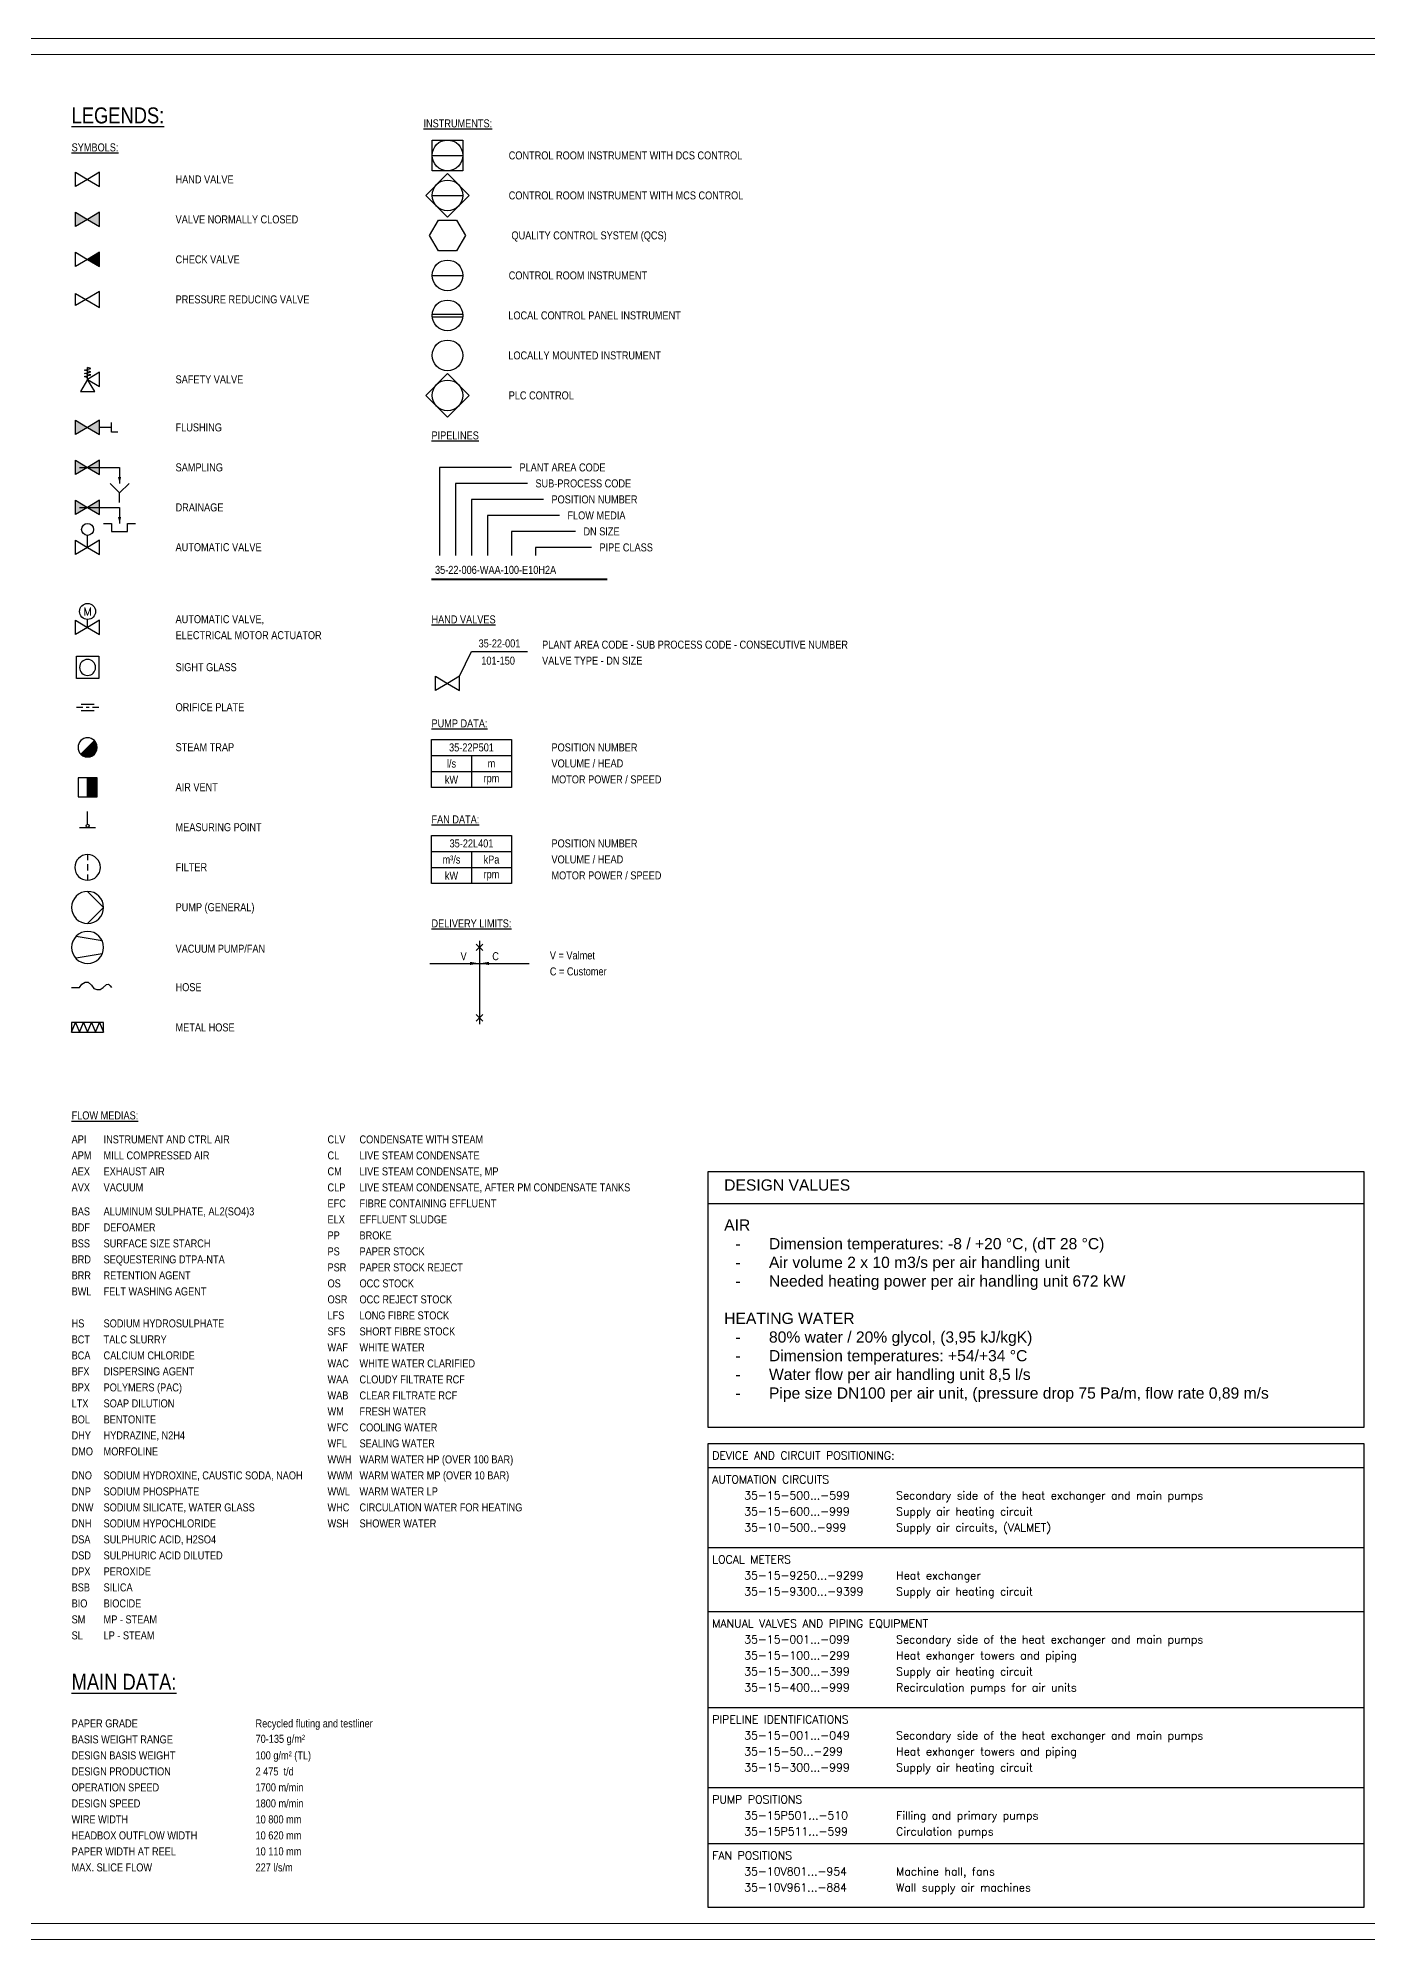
# Model space of a CAD drawing. Header units: millimetres. Extents: x 278 to 9444, y -5 to 599.
# Drawn here: x 8818 to 9234, y 0 to 594 of the extents above; entities that cross this region are included whole.
import ezdxf
from ezdxf.enums import TextEntityAlignment as Align

# ---------------------------------------------------------------- set-up
doc = ezdxf.new("R2010")
doc.units = ezdxf.units.MM
doc.header["$LTSCALE"] = 10
doc.header["$MEASUREMENT"] = 0
doc.linetypes.add('PKV', pattern=[8, 5, -1, 1, -1])
for name, color, linetype in [('P-A-SHEET', 3, 'Continuous'), ('P-FITTINGS', 7, 'Continuous'), ('P-INSTRU', 7, 'Continuous'), ('P-LINEPOS', 7, 'Continuous'), ('P-OTHER', 7, 'Continuous'), ('P-PUMP_POS', 7, 'Continuous'), ('P-PUMPS', 7, 'Continuous'), ('P-SYMB', 7, 'Continuous'), ('P-TEXT', 7, 'Continuous'), ('P-VALVEPOS', 7, 'Continuous'), ('P-VENTS', 7, 'Continuous')]:
    doc.layers.add(name, color=color, linetype=linetype)
doc.styles.add('ARIAL', font='arial.ttf')
doc.styles.add('AUDIT_D_220106164814-0', font='ARIALN.TTF')
doc.styles.add('ROMANS', font='ROMANS.SHX')

# ---------------------------------------------------------------- blocks, each defined once
blk = doc.blocks.new('PI3117')
for p, q in [((-1, 10), (1, 12)), ((-1, 12), (1, 10)), ((-15.5, 6), (15.5, 6)), ((-1, -12), (1, -10)), ((-1, -10), (1, -12))]:
    blk.add_line(p, q)
at = {"linetype": 'PKV'}
blk.add_line((0, 13), (0, -13), dxfattribs=at)
blk.add_solid([(-3, 6.5), (-3, 5.5), (3, 5.5), (3, 6.5)])
at = {"style": 'ROMANS'}
blk.add_attdef('SRVAS', text='', height=2.5, dxfattribs=at).set_placement((-4, 7), align=Align.RIGHT)
blk.add_attdef('SROIK', (4, 7), '', height=2.5, dxfattribs=at)
blk = doc.blocks.new('P7A1100')
at = {"color": 0, "linetype": 'ByBlock'}
for points in [[(-3, -1.8), (-3, 1.8), (0, 0)], [(3, -1.8), (3, 1.8), (0, 0)]]:
    blk.add_lwpolyline(points, close=True, dxfattribs=at)
blk = doc.blocks.new('PR-S777')
h = blk.add_hatch(color=0)
h.paths.add_polyline_path([(-3, -1.8), (-3, 1.8), (0, 0)])
h.paths.add_polyline_path([(3, -1.8), (3, 1.8), (0, 0)])
at = {"layer": 'P-VENTS', "color": 7, "linetype": 'Continuous'}
for points in [[(-3, -1.8), (-3, 1.8), (0, 0)], [(3, -1.8), (3, 1.8), (0, 0)]]:
    blk.add_lwpolyline(points, close=True, dxfattribs=at)
blk = doc.blocks.new('P7A1106')
at = {"color": 0, "linetype": 'ByBlock'}
for p, q in [((3, 1.8), (0, 0)), ((3, -1.8), (3, 1.8)), ((0, 0), (3, -1.8))]:
    blk.add_line(p, q, dxfattribs=at)
blk.add_lwpolyline([(-3, 1.8), (0, 0), (-3, -1.8)], close=True, dxfattribs=at)
blk.add_solid([(3, 1.8), (0, 0), (3, -1.8)], dxfattribs=at)
blk = doc.blocks.new('P7A1118')
at = {"color": 0, "linetype": 'ByBlock'}
for points in [[(-3, 1.5), (-0.43, 0), (-3, -1.5)], [(3, 2), (-0.43, 0), (3, -2)]]:
    blk.add_lwpolyline(points, close=True, dxfattribs=at)
blk = doc.blocks.new('P7A1A16')
at = {"color": 0, "linetype": 'ByBlock'}
for p, q in [((-0.8, 2.3), (0.8, 2.7)), ((0.8, 1.9), (-0.8, 2.3)), ((-0.8, 1.5), (0.8, 1.9)), ((0.8, 1.1), (-0.8, 1.5)), ((-0.8, 0.7), (0.8, 1.1)), ((0, 0.4), (-0.8, 0.7)), ((0, 0), (0, 3)), ((0.8, 2.7), (0, 3))]:
    blk.add_line(p, q, dxfattribs=at)
for points in [[(0, 0), (3, -1.8), (3, 1.8)], [(-1.8, -3), (1.8, -3), (0, 0)]]:
    blk.add_lwpolyline(points, close=True, dxfattribs=at)
blk = doc.blocks.new('CV-S7B6')
at = {"color": 0, "linetype": 'Continuous'}
blk.add_lwpolyline([(-1.5, 4.5, -1), (1.5, 4.5, -1), (-1.5, 4.5)], format="xyb", close=True, dxfattribs=at)
blk.add_lwpolyline([(0, 0), (0, 3)], dxfattribs=at)
at = {"layer": 'P-VENTS', "color": 7, "linetype": 'Continuous'}
for points in [[(-3, -1.8), (-3, 1.8), (0, 0)], [(3, -1.8), (3, 1.8), (0, 0)]]:
    blk.add_lwpolyline(points, close=True, dxfattribs=at)
blk = doc.blocks.new('P7A1229')
at = {"color": 0, "linetype": 'ByBlock'}
blk.add_lwpolyline([(3.5, -3.5), (-3.5, -3.5), (-3.5, 3.5), (3.5, 3.5)], close=True, dxfattribs=at)
for start, end in [(90, 270), (270, 90)]:
    blk.add_arc((0, 0), 2.5, start, end, dxfattribs=at)
blk = doc.blocks.new('CV-S7F3')
at = {"color": 0, "linetype": 'Continuous'}
blk.add_lwpolyline([(-2, 4, -1), (2, 4, -1), (-2, 4)], format="xyb", close=True, dxfattribs=at)
blk.add_lwpolyline([(0, 0), (0, 2)], dxfattribs=at)
at = {"layer": 'P-VENTS', "color": 7, "linetype": 'Continuous'}
for points in [[(-3, -1.8), (-3, 1.8), (0, 0)], [(3, -1.8), (3, 1.8), (0, 0)]]:
    blk.add_lwpolyline(points, close=True, dxfattribs=at)
at = {"color": 0, "linetype": 'Continuous', "style": 'ROMANS'}
blk.add_text('M', height=2, dxfattribs=at).set_placement((0, 4), align=Align.MIDDLE)
blk = doc.blocks.new('P7A1223')
at = {"color": 0, "linetype": 'ByBlock'}
for p, q in [((-1, 2), (-1, -2)), ((0, 1.5), (0, 3.5)), ((0, -0.5), (0, 0.5)), ((1, 2), (1, -2)), ((0, -3.5), (0, -1.5))]:
    blk.add_line(p, q, dxfattribs=at)
blk = doc.blocks.new('P7A1207')
at = {"linetype": 'Continuous'}
h = blk.add_hatch(color=0, dxfattribs=at)
edge = h.paths.add_edge_path()
edge.add_arc((0, 0), 3, 225, 405)
edge.add_line((2.12, 2.12), (-2.12, -2.12))
at = {"color": 0, "linetype": 'Continuous'}
blk.add_lwpolyline([(-2.12, -2.12, 1), (2.12, 2.12)], format="xyb", close=True, dxfattribs=at)
at = {"color": 0, "linetype": 'ByBlock'}
blk.add_arc((0, 0), 3, 45, 225, dxfattribs=at)
blk = doc.blocks.new('PPI_0101B')
at = {"color": 0, "linetype": 'ByBlock'}
blk.add_line((0, 1), (0, 5), dxfattribs=at)
blk.add_circle((0, 0.5), 0.5, dxfattribs=at)
blk = doc.blocks.new('P7A1208')
at = {"color": 0, "linetype": 'ByBlock'}
for p, q in [((-3, 0), (-3, -3)), ((3, -3), (3, 0)), ((-3, -3), (3, -3))]:
    blk.add_line(p, q, dxfattribs=at)
blk.add_lwpolyline([(3, 3), (-3, 3), (-3, 0), (3, 0)], close=True, dxfattribs=at)
blk.add_solid([(-3, 0), (3, 0), (-3, -3), (3, -3)], dxfattribs=at)
blk = doc.blocks.new('P7A1206')
at = {"color": 0, "linetype": 'ByBlock'}
blk.add_lwpolyline([(-4, 0, 1), (4, 0, 1)], format="xyb", close=True, dxfattribs=at)
at = {"color": 0, "linetype": 'ByBlock', "flags": 128}
for points in [[(-4, 0), (-2.25, 0)], [(-1, 0), (1, 0)], [(2.25, 0), (4, 0)]]:
    blk.add_lwpolyline(points, dxfattribs=at)
blk = doc.blocks.new('P7A0200')
at = {"color": 0, "linetype": 'ByBlock'}
for p, q in [((0, 5), (5, 0)), ((5, 0), (0, -5))]:
    blk.add_line(p, q, dxfattribs=at)
blk.add_lwpolyline([(0, -5, 1), (0, 5, 1)], format="xyb", close=True, dxfattribs=at)
blk = doc.blocks.new('P7A0217')
at = {"color": 0, "linetype": 'ByBlock'}
for p, q in [((4.6, 2), (-3.6, 3.4)), ((4.6, -2), (-3.6, -3.4))]:
    blk.add_line(p, q, dxfattribs=at)
blk.add_lwpolyline([(0, 5, 1), (0, -5, 1)], format="xyb", close=True, dxfattribs=at)
blk = doc.blocks.new('P7A1222')
at = {"color": 0, "linetype": 'ByBlock'}
for p, q in [((0, 0), (2.5, 0)), ((2.5, 0), (3.2, 1)), ((3.2, 1), (4.2, 1.6)), ((4.2, 1.6), (5.2, 1.6)), ((5.2, 1.6), (6.2, 0.7)), ((6.2, 0.7), (6.9, -0.3)), ((8.9, -0.7), (9.9, 0)), ((9.9, 0), (10.9, 0.9)), ((10.9, 0.9), (11.5, 1)), ((11.5, 1), (12.1, 0.5)), ((12.1, 0.5), (12.5, 0)), ((6.9, -0.3), (7.9, -0.7)), ((7.9, -0.7), (8.9, -0.7))]:
    blk.add_line(p, q, dxfattribs=at)
blk = doc.blocks.new('PR-S89A')
h = blk.add_hatch(color=0)
h.paths.add_polyline_path([(-3, -1.8), (-3, 1.8), (0, 0)])
h.paths.add_polyline_path([(3, -1.8), (3, 1.8), (0, 0)])
at = {"layer": 'P-VENTS', "color": 7, "linetype": 'Continuous'}
for points in [[(-3, -1.8), (-3, 1.8), (0, 0)], [(3, -1.8), (3, 1.8), (0, 0)]]:
    blk.add_lwpolyline(points, close=True, dxfattribs=at)
blk = doc.blocks.new('P7A1212')
at = {"color": 0, "linetype": 'ByBlock'}
for p, q in [((0, -1.5), (0, 1.5)), ((2, -1.5), (0, -1.5))]:
    blk.add_line(p, q, dxfattribs=at)
blk = doc.blocks.new('PR-S8AD')
h = blk.add_hatch(color=0)
h.paths.add_polyline_path([(-3, -1.8), (-3, 1.8), (0, 0)])
h.paths.add_polyline_path([(3, -1.8), (3, 1.8), (0, 0)])
at = {"layer": 'P-VENTS', "color": 7, "linetype": 'Continuous'}
for points in [[(-3, -1.8), (-3, 1.8), (0, 0)], [(3, -1.8), (3, 1.8), (0, 0)]]:
    blk.add_lwpolyline(points, close=True, dxfattribs=at)
blk = doc.blocks.new('P7A1383')
at = {"color": 0}
for p, q in [((-3, 0), (0, -3)), ((0, -3), (3, 0)), ((0, -6), (0, -3))]:
    blk.add_line(p, q, dxfattribs=at)
blk = doc.blocks.new('P7A1305')
at = {"color": 0, "linetype": 'ByBlock'}
blk.add_solid([(-4, -1), (-4, 1), (0, 0)], dxfattribs=at)
blk = doc.blocks.new('P7A1333')
at = {"color": 0, "linetype": 'ByBlock'}
for p, q in [((-5, 0), (-2.5, 0)), ((-2.5, 0), (-2.5, -2.5)), ((2.5, -2.5), (2.5, 0)), ((2.5, 0), (5, 0)), ((-2.5, -2.5), (2.5, -2.5))]:
    blk.add_line(p, q, dxfattribs=at)
blk = doc.blocks.new('P7A1218')
at = {"color": 0, "linetype": 'ByBlock'}
for p, q in [((0, -3), (2.5, 3)), ((2.5, 3), (5, -3)), ((5, -3), (7.5, 3)), ((7.5, 3), (10, -3)), ((10, -3), (12.5, 3)), ((12.5, 3), (15, -3)), ((15, -3), (17.5, 3)), ((17.5, 3), (20, -3))]:
    blk.add_line(p, q, dxfattribs=at)
blk.add_lwpolyline([(0, -3), (20, -3), (20, 3), (0, 3)], close=True, dxfattribs=at)

msp = doc.modelspace()

# ---------------------------------------------------------------- linework, layer by layer
at = {"layer": 'P-A-SHEET', "color": 7, "const_width": 0.35}
for points in [[(282.5, 0), (9438.5, 0), (9438.5, 594), (282.5, 594)], [(287.5, 5), (9433.5, 5), (9433.5, 589), (287.5, 589)]]:
    msp.add_lwpolyline(points, close=True, dxfattribs=at)
at = {"layer": 'P-OTHER', "color": 0, "linetype": 'ByBlock'}
for p, q in [((8941.2, 552.7), (8941.2, 562.3)), ((8941.2, 562.3), (8950.8, 562.3)), ((8950.8, 562.3), (8950.8, 552.7)), ((8941.2, 557.5), (8950.8, 557.5)), ((8939.2, 545), (8946, 551.8)), ((8950.8, 552.7), (8941.2, 552.7)), ((8946, 551.8), (8952.8, 545)), ((8946, 538.2), (8939.2, 545)), ((8941.2, 545), (8950.8, 545)), ((8952.8, 545), (8946, 538.2)), ((8940.4, 532.5), (8943.2, 537.3)), ((8943.2, 537.3), (8948.8, 537.3)), ((8948.8, 537.3), (8951.6, 532.5)), ((8943.2, 527.7), (8940.4, 532.5)), ((8951.6, 532.5), (8948.8, 527.7)), ((8948.8, 527.7), (8943.2, 527.7)), ((8941.2, 520), (8950.8, 520)), ((8941.22, 507.9), (8950.78, 507.9)), ((8941.22, 507.1), (8950.78, 507.1)), ((8939.2, 482.5), (8946, 489.3)), ((8946, 489.3), (8952.8, 482.5)), ((8946, 475.7), (8939.2, 482.5)), ((8952.8, 482.5), (8946, 475.7)), ((8961.25, 402.5), (8963.25, 402.5)), ((8941, 375), (8966, 375)), ((8941, 360), (8941, 375)), ((8966, 375), (8966, 360)), ((8941, 370), (8966, 370)), ((8953.5, 370), (8953.5, 360)), ((8941, 365), (8966, 365)), ((8966, 360), (8941, 360)), ((8941, 345), (8966, 345)), ((8941, 330), (8941, 345)), ((8966, 345), (8966, 330)), ((8941, 340), (8966, 340)), ((8953.5, 340), (8953.5, 330)), ((8941, 335), (8966, 335)), ((8966, 330), (8941, 330))]:
    msp.add_line(p, q, dxfattribs=at)
at = {"layer": 'P-OTHER', "color": 7}
msp.add_line((8831, 347.5), (8836, 347.5), dxfattribs=at)
at = {"layer": 'P-OTHER'}
for p, q in [((9027.5, 230), (9232.5, 230)), ((9027.5, 122.5), (9232.5, 122.5)), ((9027.5, 102.5), (9232.5, 102.5)), ((9027.5, 72.5), (9232.5, 72.5)), ((9027.5, 47.5), (9232.5, 47.5)), ((9027.5, 30), (9232.5, 30))]:
    msp.add_line(p, q, dxfattribs=at)
for points in [[(8841, 472.5), (8837.25, 472.5)], [(9027.5, 147.5), (9232.5, 147.5)]]:
    msp.add_lwpolyline(points, dxfattribs=at)
at = {"layer": 'P-OTHER', "color": 7}
for points in [[(8966, 460), (8943.5, 460), (8943.5, 432.5)], [(8971, 455), (8948.5, 455), (8948.5, 432.5)], [(8976, 450), (8953.5, 450), (8953.5, 432.5)], [(8981, 445), (8958.5, 444.98), (8958.5, 432.5)], [(8986, 440), (8966, 440), (8966, 432.5)], [(8991, 435), (8973.5, 435), (8973.5, 432.5)]]:
    msp.add_lwpolyline(points, dxfattribs=at)
at = {"layer": 'P-OTHER', "const_width": 0.6}
msp.add_lwpolyline([(8941, 425), (8996, 425)], dxfattribs=at)
at = {"layer": 'P-OTHER'}
for points in [[(9027.5, 240), (9232.5, 240), (9232.5, 160), (9027.5, 160)], [(9027.5, 155), (9232.5, 155), (9232.5, 10), (9027.5, 10)]]:
    msp.add_lwpolyline(points, close=True, dxfattribs=at)
at = {"layer": 'P-OTHER', "color": 0, "linetype": 'ByBlock'}
for centre in [(8946, 557.5), (8946, 545), (8946, 520), (8946, 507.5), (8946, 495), (8946, 482.5)]:
    msp.add_circle(centre, 4.8, dxfattribs=at)
at = {"layer": 'P-SYMB'}
for points in [[(8831, 460), (8843.5, 460), (8843.5, 455)], [(8831, 447.5), (8843.5, 447.5), (8843.5, 442.5)]]:
    msp.add_lwpolyline(points, dxfattribs=at)
at = {"layer": 'P-VALVEPOS'}
for p, q in [((8949.75, 394.75), (8953.5, 402.5)), ((8953.5, 402.5), (8971, 402.5))]:
    msp.add_line(p, q, dxfattribs=at)

# ---------------------------------------------------------------- block references
at = {"layer": 'P-FITTINGS'}
for name, p in [('P7A1229', (8833.5, 397.5)), ('P7A1207', (8833.5, 372.5)), ('P7A1222', (8828.5, 297.5))]:
    msp.add_blockref(name, p, dxfattribs=at)
for name, p, rotation in [('P7A1223', (8833.5, 385), 90), ('P7A1208', (8833.5, 360), 90), ('P7A1206', (8833.5, 335), 270)]:
    msp.add_blockref(name, p, dxfattribs=dict(at, rotation=rotation))
at = {"layer": 'P-FITTINGS', "xscale": 0.5, "yscale": 0.5}
msp.add_blockref('P7A1218', (8828.5, 285), dxfattribs=at)
at = {"layer": 'P-INSTRU'}
msp.add_blockref('PPI_0101B', (8833.5, 347.5), dxfattribs=at)
at = {"layer": 'P-OTHER', "color": 7}
ref = msp.add_blockref('PI3117', (8956, 299), dxfattribs=at)
ref.add_attrib('SRVAS', 'V', dxfattribs={"layer": '0', "height": 2.5, "style": 'AUDIT_D_220106164814-0'}).set_placement((8952, 306), align=Align.RIGHT)
ref.add_attrib('SROIK', 'C', (8960, 306), dxfattribs={"layer": '0', "height": 2.5, "style": 'AUDIT_D_220106164814-0'})
at = {"layer": 'P-PUMPS'}
for name, p in [('P7A0200', (8833.5, 322.5)), ('P7A0217', (8833.5, 310))]:
    msp.add_blockref(name, p, dxfattribs=at)
at = {"layer": 'P-SYMB'}
for name, p in [('P7A1212', (8841, 472.5)), ('P7A1383', (8843.5, 455)), ('P7A1333', (8843.5, 442.5))]:
    msp.add_blockref(name, p, dxfattribs=at)
at = {"layer": 'P-SYMB', "xscale": 0.5, "yscale": 0.5, "rotation": 270}
for p in [(8843.5, 455), (8843.5, 442.5)]:
    msp.add_blockref('P7A1305', p, dxfattribs=at)
at = {"layer": 'P-VENTS', "xscale": 1.25, "yscale": 1.25, "zscale": 1.25}
for name, p in [('P7A1100', (8833.5, 550)), ('PR-S777', (8833.5, 537.5)), ('P7A1106', (8833.5, 525)), ('P7A1118', (8833.5, 512.5)), ('P7A1A16', (8833.5, 487.5)), ('PR-S89A', (8833.5, 472.5)), ('PR-S8AD', (8833.5, 460)), ('PR-S8AD', (8833.5, 447.5)), ('CV-S7B6', (8833.5, 435)), ('CV-S7F3', (8833.5, 410)), ('P7A1100', (8946, 392.5))]:
    msp.add_blockref(name, p, dxfattribs=at)

# ---------------------------------------------------------------- texts
at = {"layer": 'P-LINEPOS', "color": 7, "style": 'AUDIT_D_220106164814-0'}
msp.add_text('35-22-006-WAA-100-E10H2A', height=2.5, dxfattribs=at).set_placement((8942.1, 427.98), align=Align.MIDDLE_LEFT)
at = {"layer": 'P-OTHER', "color": 7, "style": 'AUDIT_D_220106164814-0'}
for s, height, p in [('%%ULEGENDS:', 5, (8828.5, 570)), ('%%UINSTRUMENTS:', 2.5, (8938.5, 567.5)), ('%%USYMBOLS:', 2.5, (8828.5, 560)), ('CONTROL ROOM INSTRUMENT WITH DCS CONTROL', 2.5, (8965.14, 557.5)), ('HAND VALVE', 2.5, (8861, 550)), ('CONTROL ROOM INSTRUMENT WITH MCS CONTROL', 2.5, (8965.14, 545)), ('VALVE NORMALLY CLOSED', 2.5, (8861, 537.5)), ('QUALITY CONTROL SYSTEM (QCS)', 2.5, (8966, 532.5)), ('CHECK VALVE', 2.5, (8861, 525)), ('CONTROL ROOM INSTRUMENT', 2.5, (8965.14, 520)), ('PRESSURE REDUCING VALVE', 2.5, (8861, 512.5)), ('LOCAL CONTROL PANEL INSTRUMENT', 2.5, (8965.02, 507.5)), ('LOCALLY MOUNTED INSTRUMENT', 2.5, (8965.02, 495)), ('SAFETY VALVE', 2.5, (8861, 487.5)), ('PLC CONTROL', 2.5, (8965.14, 482.5)), ('FLUSHING', 2.5, (8861, 472.5)), ('SAMPLING', 2.5, (8861, 460)), ('DRAINAGE', 2.5, (8861, 447.5)), ('AUTOMATIC VALVE', 2.5, (8861, 435.07)), ('AUTOMATIC VALVE, ', 2.5, (8861, 412.57)), ('%%UHAND VALVES', 2.5, (8941, 412.5)), ('ELECTRICAL MOTOR ACTUATOR', 2.5, (8861, 407.57)), ('PLANT AREA CODE - SUB PROCESS CODE - CONSECUTIVE NUMBER', 2.5, (8975.58, 404.61)), ('SIGHT GLASS', 2.5, (8861, 397.57)), ('VALVE TYPE - DN SIZE', 2.5, (8975.58, 399.61)), ('ORIFICE PLATE', 2.5, (8861, 385.07)), ('%%UPUMP DATA:', 2.5, (8941, 380)), ('STEAM TRAP', 2.5, (8861, 372.57)), ('AIR VENT', 2.5, (8861, 360.07)), ('%%UFAN DATA:', 2.5, (8941, 350)), ('MEASURING POINT', 2.5, (8861, 347.57)), ('FILTER', 2.5, (8861, 335.07)), ('PUMP (GENERAL)', 2.5, (8861, 322.57)), ('%%UDELIVERY LIMITS:', 2.5, (8941, 317.5)), ('VACUUM PUMP/FAN', 2.5, (8861, 309.6)), ('V = Valmet', 2.5, (8978, 307.5)), ('C = Customer', 2.5, (8978, 302.5)), ('HOSE', 2.5, (8861, 297.57)), ('METAL HOSE', 2.5, (8861, 285)), ('%%UFLOW MEDIAS:', 2.5, (8828.5, 257.5)), ('API', 2.5, (8828.5, 250)), ('INSTRUMENT AND CTRL AIR', 2.5, (8838.5, 250)), ('CLV', 2.5, (8908.5, 250)), ('CONDENSATE WITH STEAM', 2.5, (8918.5, 250)), ('APM', 2.5, (8828.5, 245)), ('MILL COMPRESSED AIR', 2.5, (8838.5, 245)), ('CL', 2.5, (8908.5, 245)), ('LIVE STEAM CONDENSATE', 2.5, (8918.5, 245)), ('AEX', 2.5, (8828.5, 240)), ('EXHAUST AIR', 2.5, (8838.5, 240)), ('CM', 2.5, (8908.5, 240)), ('LIVE STEAM CONDENSATE, MP', 2.5, (8918.5, 240)), ('AVX', 2.5, (8828.5, 235)), ('VACUUM', 2.5, (8838.5, 235)), ('CLP', 2.5, (8908.5, 235)), ('LIVE STEAM CONDENSATE, AFTER PM CONDENSATE TANKS', 2.5, (8918.5, 235)), ('BAS', 2.5, (8828.5, 227.5)), ('ALUMINUM SULPHATE, AL2(SO4)3', 2.5, (8838.5, 227.5)), ('EFC', 2.5, (8908.5, 230)), ('ELX', 2.5, (8908.5, 225)), ('FIBRE CONTAINING EFFLUENT', 2.5, (8918.5, 230)), ('EFFLUENT SLUDGE', 2.5, (8918.5, 225)), ('BDF', 2.5, (8828.5, 222.5)), ('DEFOAMER', 2.5, (8838.5, 222.5)), ('PP', 2.5, (8908.5, 220)), ('BROKE', 2.5, (8918.5, 220)), ('BSS', 2.5, (8828.5, 217.5)), ('SURFACE SIZE STARCH', 2.5, (8838.5, 217.5)), ('PS', 2.5, (8908.5, 215)), ('PAPER STOCK', 2.5, (8918.5, 215)), ('BRD', 2.5, (8828.5, 212.5)), ('BRR', 2.5, (8828.5, 207.5)), ('SEQUESTERING DTPA-NTA', 2.5, (8838.5, 212.5)), ('RETENTION AGENT', 2.5, (8838.5, 207.5)), ('PSR', 2.5, (8908.5, 210)), ('PAPER STOCK REJECT', 2.5, (8918.5, 210)), ('BWL', 2.5, (8828.5, 202.5)), ('FELT WASHING AGENT', 2.5, (8838.5, 202.5)), ('OS', 2.5, (8908.5, 205)), ('OCC STOCK', 2.5, (8918.5, 205)), ('OSR', 2.5, (8908.5, 200)), ('LFS', 2.5, (8908.5, 195)), ('OCC REJECT STOCK', 2.5, (8918.5, 200)), ('LONG FIBRE STOCK', 2.5, (8918.5, 195)), ('HS', 2.5, (8828.5, 192.5)), ('SODIUM HYDROSULPHATE', 2.5, (8838.5, 192.5)), ('SFS', 2.5, (8908.5, 190)), ('SHORT FIBRE STOCK', 2.5, (8918.5, 190)), ('BCT', 2.5, (8828.5, 187.5)), ('TALC SLURRY', 2.5, (8838.5, 187.5)), ('WAF', 2.5, (8908.5, 185)), ('WHITE WATER', 2.5, (8918.5, 185)), ('BCA', 2.5, (8828.5, 182.5)), ('BFX', 2.5, (8828.5, 177.5)), ('CALCIUM CHLORIDE', 2.5, (8838.5, 182.5)), ('DISPERSING AGENT', 2.5, (8838.5, 177.5)), ('WAC', 2.5, (8908.5, 180)), ('WHITE WATER CLARIFIED', 2.5, (8918.5, 180)), ('BPX', 2.5, (8828.5, 172.5)), ('POLYMERS (PAC)', 2.5, (8838.5, 172.5)), ('WAA', 2.5, (8908.5, 175)), ('CLOUDY FILTRATE RCF', 2.5, (8918.5, 175)), ('LTX', 2.5, (8828.5, 167.5)), ('SOAP DILUTION', 2.5, (8838.5, 167.5)), ('WAB', 2.5, (8908.5, 170)), ('CLEAR FILTRATE RCF', 2.5, (8918.5, 170)), ('BOL', 2.5, (8828.5, 162.5)), ('BENTONITE', 2.5, (8838.5, 162.5)), ('WM', 2.5, (8908.5, 165)), ('WFC', 2.5, (8908.5, 160)), ('COOLING WATER', 2.5, (8918.5, 160)), ('FRESH WATER', 2.5, (8918.5, 165)), ('DHY', 2.5, (8828.5, 157.5)), ('HYDRAZINE, N2H4', 2.5, (8838.5, 157.5)), ('WFL', 2.5, (8908.5, 155)), ('SEALING WATER', 2.5, (8918.5, 155)), ('DMO', 2.5, (8828.5, 152.5)), ('MORFOLINE', 2.5, (8838.5, 152.5)), ('WWH', 2.5, (8908.5, 150)), ('WARM WATER HP (OVER 100 BAR)', 2.5, (8918.5, 150)), ('DNO', 2.5, (8828.5, 145)), ('SODIUM HYDROXINE, CAUSTIC SODA, NAOH', 2.5, (8838.5, 145)), ('WWM', 2.5, (8908.5, 145)), ('WARM WATER MP (OVER 10 BAR)', 2.5, (8918.5, 145)), ('DNP', 2.5, (8828.5, 140)), ('SODIUM PHOSPHATE', 2.5, (8838.5, 140)), ('WWL', 2.5, (8908.5, 140)), ('WARM WATER LP', 2.5, (8918.5, 140)), ('DNW', 2.5, (8828.5, 135)), ('DNH', 2.5, (8828.5, 130)), ('SODIUM SILICATE, WATER GLASS', 2.5, (8838.5, 135)), ('SODIUM HYPOCHLORIDE', 2.5, (8838.5, 130)), ('WHC', 2.5, (8908.5, 135)), ('WSH', 2.5, (8908.5, 130)), ('SHOWER WATER', 2.5, (8918.5, 130)), ('CIRCULATION WATER FOR HEATING', 2.5, (8918.5, 135)), ('DSA', 2.5, (8828.5, 125)), ('SULPHURIC ACID, H2SO4', 2.5, (8838.5, 125)), ('DSD', 2.5, (8828.5, 120)), ('SULPHURIC ACID DILUTED', 2.5, (8838.5, 120)), ('DPX', 2.5, (8828.5, 115)), ('PEROXIDE', 2.5, (8838.5, 115)), ('BSB', 2.5, (8828.5, 110)), ('SILICA', 2.5, (8838.5, 110)), ('SM', 2.5, (8828.5, 100)), ('BIO', 2.5, (8828.5, 105)), ('BIOCIDE', 2.5, (8838.5, 105)), ('MP - STEAM', 2.5, (8838.5, 100)), ('SL', 2.5, (8828.5, 95)), ('LP - STEAM', 2.5, (8838.5, 95)), ('%%UMAIN DATA:', 5, (8828.5, 80.5)), ('PAPER GRADE', 2.5, (8828.5, 67.5)), ('Recycled fluting and testliner', 2.5, (8886, 67.5)), ('BASIS WEIGHT RANGE', 2.5, (8828.5, 62.5)), ('70-135 g/m²', 2.5, (8886, 62.68)), ('DESIGN BASIS WEIGHT', 2.5, (8828.5, 57.5)), ('DESIGN PRODUCTION', 2.5, (8828.5, 52.5)), ('2 475  t/d', 2.5, (8886, 52.5)), ('100 g/m² (TL)', 2.5, (8886, 57.5)), ('OPERATION SPEED', 2.5, (8828.5, 47.5)), ('1700 m/min', 2.5, (8886, 47.5)), ('DESIGN SPEED', 2.5, (8828.5, 42.5)), ('1800 m/min', 2.5, (8886, 42.5)), ('WIRE WIDTH', 2.5, (8828.5, 37.5)), ('10 800 mm', 2.5, (8886, 37.5)), ('HEADBOX OUTFLOW WIDTH', 2.5, (8828.5, 32.5)), ('10 620 mm', 2.5, (8886, 32.5)), ('PAPER WIDTH AT REEL', 2.5, (8828.5, 27.5)), ('MAX. SLICE FLOW', 2.5, (8828.5, 22.5)), ('227 l/s/m', 2.5, (8886, 22.5)), ('10 110 mm', 2.5, (8886, 27.5))]:
    msp.add_text(s, height=height, dxfattribs=at).set_placement(p, align=Align.MIDDLE_LEFT)
for s, p in [('VOLUME / HEAD', (8978.5, 366.25)), ('POSITION NUMBER', (8978.5, 371.25)), ('MOTOR POWER / SPEED', (8978.5, 361.25)), ('VOLUME / HEAD', (8978.5, 336.25)), ('POSITION NUMBER', (8978.5, 341.25)), ('MOTOR POWER / SPEED', (8978.5, 331.25))]:
    msp.add_text(s, height=2.5, dxfattribs=at).set_placement(p)
at = {"layer": 'P-OTHER', "char_height": 3.5, "attachment_point": 1, "style": 'ARIAL'}
for s, insert in [('\\A1;DESIGN VALUES', (9032.5, 237.5)), ('\\A1;AIR\\P\\pxi-3,l4,t4;-^IDimension temperatures: -8 / +20 °C, (dT 28 °C)\\P-^IAir volume 2 x 10 m3/s per air handling unit\\P-^INeeded heating power per air handling unit 672 kW\\P\\pi0,l0,tz;\\PHEATING WATER\\P\\pi-3,l4,t4;-^I80% water / 20% glycol, (3,95 kJ/kgK)\\P-^IDimension temperatures: +54/+34 °C\\P-^IWater flow per air handling unit 8,5 l/s\\P-^IPipe size DN100 per air unit, (pressure drop 75 Pa/m, flow rate 0,89 m/s', (9032.5, 225))]:
    msp.add_mtext_dynamic_manual_height_columns(s, width=197.2894, gutter_width=12.5, heights=[104.69], dxfattribs=dict(at, insert=insert))
at = {"layer": 'P-PUMP_POS', "style": 'AUDIT_D_220106164814-0'}
for s, p in [('l/s', (8947.25, 367.5)), ('35-22P501', (8953.5, 372.5)), ('kW', (8947.25, 362.5)), ('rpm', (8959.75, 362.5)), ('m', (8959.75, 367.5)), ('m³/s', (8947.25, 337.5)), ('35-22L401', (8953.5, 342.5)), ('kPa', (8959.75, 337.5)), ('kW', (8947.25, 332.5)), ('rpm', (8959.75, 332.5))]:
    msp.add_text(s, height=2.5, dxfattribs=at).set_placement(p, align=Align.MIDDLE)
at = {"layer": 'P-TEXT', "color": 7, "style": 'AUDIT_D_220106164814-0'}
for s, p in [('%%UPIPELINES', (8941, 470)), ('PLANT AREA CODE', (8968.5, 460)), ('SUB-PROCESS CODE', (8973.5, 455)), ('POSITION NUMBER', (8978.5, 450)), ('FLOW MEDIA', (8983.5, 445)), ('DN SIZE', (8988.5, 440)), ('PIPE CLASS', (8993.5, 435))]:
    msp.add_text(s, height=2.5, dxfattribs=at).set_placement(p, align=Align.MIDDLE_LEFT)
at = {"layer": 'P-VALVEPOS', "style": 'AUDIT_D_220106164814-0'}
for s, p in [('35-22-001', (8962.25, 405)), ('101-150', (8961.83, 399.61))]:
    msp.add_text(s, height=2.5, dxfattribs=at).set_placement(p, align=Align.MIDDLE)
at = {"layer": 'P-VALVEPOS', "style": 'ROMANS'}
for s, p in [('DEVICE AND CIRCUIT POSITIONING:', (9028.75, 152.5)), ('AUTOMATION CIRCUITS', (9028.75, 145)), ('35-15-500...-599 ', (9038.75, 140)), ('Secondary side of the heat exchanger and main pumps', (9086.25, 140)), ('35-15-600...-999', (9038.75, 135)), ('Supply air heating circuit', (9086.25, 135)), ('35-10-500..-999', (9038.75, 130)), ('Supply air circuits, (VALMET)', (9086.25, 130)), ('LOCAL METERS', (9028.75, 120)), ('35-15-9250...-9299', (9038.75, 115)), ('Heat exchanger', (9086.25, 115)), ('35-15-9300...-9399', (9038.75, 110)), ('Supply air heating circuit', (9086.25, 110)), ('MANUAL VALVES AND PIPING EQUIPMENT', (9028.75, 100)), ('Secondary side of the heat exchanger and main pumps', (9086.25, 95)), ('35-15-001...-099', (9038.75, 95)), ('35-15-100...-299', (9038.75, 90)), ('Heat exhanger towers and piping', (9086.25, 90)), ('35-15-300...-399', (9038.75, 85)), ('Supply air heating circuit', (9086.25, 85)), ('35-15-400...-999', (9038.75, 80)), ('Recirculation pumps for air units', (9086.25, 80)), ('PIPELINE IDENTIFICATIONS', (9028.75, 70)), ('35-15-001...-049', (9038.75, 65)), ('35-15-50...-299', (9038.75, 60)), ('Secondary side of the heat exchanger and main pumps', (9086.25, 65)), ('Heat exhanger towers and piping', (9086.25, 60)), ('35-15-300...-999', (9038.75, 55)), ('Supply air heating circuit', (9086.25, 55)), ('PUMP POSITIONS', (9028.75, 45)), ('35-15P501...-510', (9038.75, 40)), ('Filling and primary pumps', (9086.25, 40)), ('35-15P511...-599', (9038.75, 35)), ('Circulation pumps', (9086.25, 35)), ('FAN POSITIONS', (9028.75, 27.5)), ('35-10V801...-954', (9038.75, 22.5)), ('Machine hall, fans', (9086.25, 22.5)), ('35-10V961...-884', (9038.75, 17.5)), ('Wall supply air machines', (9086.25, 17.5))]:
    msp.add_text(s, height=2.5, dxfattribs=at).set_placement(p, align=Align.TOP_LEFT)

doc.saveas('drawing.dxf')
